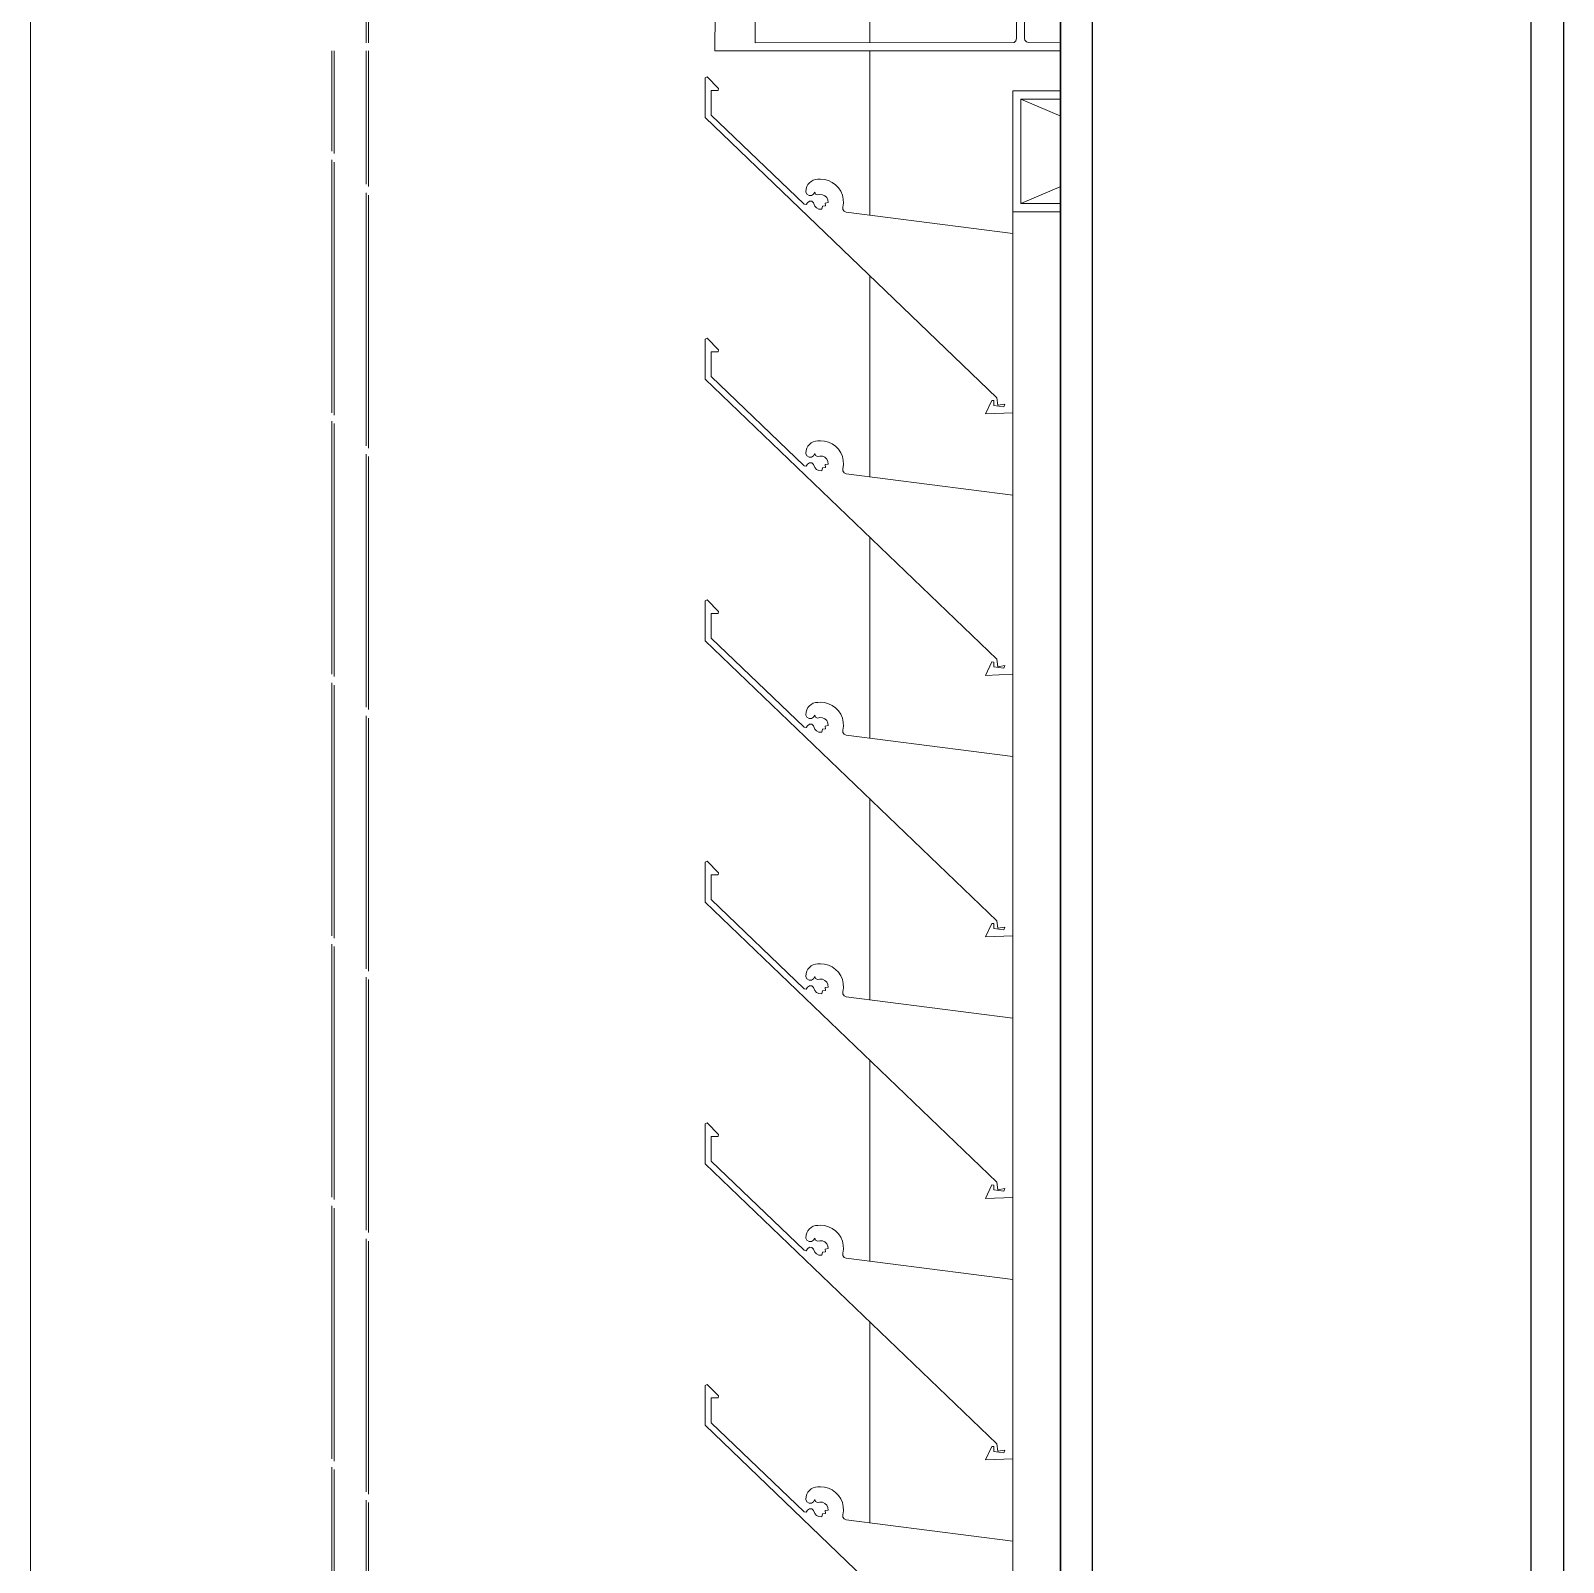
# Model space of a CAD drawing. Header units: millimetres. Extents: x -220592 to 404889, y -217665 to 38245.
# Drawn here: x 27509.5 to 27890.5, y -44044.9 to -43664.2 of the extents above; entities that cross this region are included whole.
import ezdxf

# ---------------------------------------------------------------- set-up
doc = ezdxf.new("R2010")
doc.units = ezdxf.units.MM
doc.set_wipeout_variables(frame=1)
doc.linetypes.add('XKITLINE00', pattern=[0])
for name, color, linetype in [('000 - 0_HIDE_OBJ_FRAMING_DEF_SUB_1', 7, 'Continuous'), ('000 - STRUCTURE_STEEL_FRAMING_SUB_COLOR_1', 7, 'Continuous'), ('000 - STRUCTURE_STEEL_FRAMING_SUB_COLOR_2', 7, 'Continuous'), ('000 - STRUCTURE_STEEL_FRAMING_WIPEOUT_', 7, 'Continuous')]:
    doc.layers.add(name, color=color, linetype=linetype)
doc.layers.add('Part', color=7, linetype='Continuous', lineweight=0)

# ---------------------------------------------------------------- blocks, each defined once
blk = doc.blocks.new('*A13716')
at = {"layer": 'Part', "color": 7, "linetype": 'XKITLINE00', "lineweight": 0}
for p, q in [((-172.663349, 78.176542), (-172.663349, 79.136204)), ((-171.163349, 72.188511), (-171.163349, 79.070764)), ((-172.663349, 77.747415), (-172.663349, 78.156204)), ((-172.663349, 77.097415), (-172.663349, 77.596167)), ((-172.663349, 76.447415), (-172.663349, 76.946167)), ((-172.663349, 75.797415), (-172.663349, 76.296167)), ((-172.663349, 75.147415), (-172.663349, 75.646167)), ((-172.663349, 74.497415), (-172.663349, 74.996167))]:
    blk.add_line(p, q, dxfattribs=at)
blk = doc.blocks.new('*A13717')
at = {"layer": 'Part', "color": 7, "linetype": 'XKITLINE00', "lineweight": 0}
for p, q in [((-173.072824, 74.839018), (-173.073377, 74.739867)), ((-173.068143, 74.841486), (-173.072824, 74.839018)), ((-173.039494, 74.812598), (-173.068143, 74.841486)), ((-173.058341, 74.746233), (-173.057999, 74.80758)), ((-173.057999, 74.80758), (-173.040579, 74.807677)), ((-173.040579, 74.807677), (-173.039494, 74.812598)), ((-173.073377, 74.739867), (-172.348255, 74.043621)), ((-172.827326, 74.524831), (-173.058341, 74.746233)), ((-172.822163, 74.562893), (-172.822659, 74.555123)), ((-172.820428, 74.568389), (-172.822163, 74.562893)), ((-172.817674, 74.573452), (-172.820428, 74.568389)), ((-172.814002, 74.577895), (-172.817674, 74.573452)), ((-172.809549, 74.581553), (-172.814002, 74.577895)), ((-172.804479, 74.584293), (-172.809549, 74.581553)), ((-172.798978, 74.586012), (-172.804479, 74.584293)), ((-172.79325, 74.586648), (-172.798978, 74.586012)), ((-172.786451, 74.586746), (-172.79325, 74.586648)), ((-172.776238, 74.585961), (-172.786451, 74.586746)), ((-172.766337, 74.583338), (-172.776238, 74.585961)), ((-172.757074, 74.578965), (-172.766337, 74.583338)), ((-172.748758, 74.572986), (-172.757074, 74.578965)), ((-172.741662, 74.5656), (-172.748758, 74.572986)), ((-172.736022, 74.55705), (-172.741662, 74.5656)), ((-172.822166, 74.523739), (-172.827326, 74.524831)), ((-172.822659, 74.555123), (-172.820019, 74.549649)), ((-172.818512, 74.528366), (-172.822166, 74.523739)), ((-172.820019, 74.549649), (-172.814875, 74.546412)), ((-172.814048, 74.53222), (-172.818512, 74.528366)), ((-172.814875, 74.546412), (-172.808797, 74.5464)), ((-172.808154, 74.532014), (-172.814048, 74.53222)), ((-172.808797, 74.5464), (-172.803641, 74.549618)), ((-172.803971, 74.527857), (-172.808154, 74.532014)), ((-172.800857, 74.520283), (-172.803971, 74.527857)), ((-172.803641, 74.549618), (-172.800699, 74.55509)), ((-172.800699, 74.55509), (-172.798669, 74.550109)), ((-172.798669, 74.550109), (-172.793858, 74.547702)), ((-172.793858, 74.547702), (-172.78794, 74.548607)), ((-172.78794, 74.548607), (-172.78144, 74.548263)), ((-172.78144, 74.548263), (-172.775472, 74.545665)), ((-172.775472, 74.545665), (-172.77079, 74.541143)), ((-172.767418, 74.528785), (-172.775124, 74.527679)), ((-172.775124, 74.527679), (-172.773955, 74.520619)), ((-172.77079, 74.541143), (-172.767988, 74.535269)), ((-172.767988, 74.535269), (-172.767418, 74.528785)), ((-172.732024, 74.54762), (-172.736022, 74.55705)), ((-172.729801, 74.537621), (-172.732024, 74.54762)), ((-172.730912, 74.517251), (-172.729426, 74.527385)), ((-172.729426, 74.527385), (-172.729801, 74.537621)), ((-172.79619, 74.515497), (-172.800857, 74.520283)), ((-172.790114, 74.512707), (-172.79619, 74.515497)), ((-172.783442, 74.512284), (-172.790114, 74.512707)), ((-172.78112, 74.519675), (-172.783442, 74.512284)), ((-172.773955, 74.520619), (-172.78112, 74.519675)), ((-172.730672, 74.511728), (-172.730912, 74.517251)), ((-172.727536, 74.507177), (-172.730672, 74.511728)), ((-172.722461, 74.504987), (-172.727536, 74.507177)), ((-172.308455, 74.451957), (-172.722461, 74.504987)), ((-172.308462, 74.006287), (-172.308455, 74.451957)), ((-172.360613, 74.037152), (-172.376148, 74.003665)), ((-172.35549, 74.03674), (-172.360613, 74.037152)), ((-172.355361, 74.024549), (-172.35549, 74.03674)), ((-172.348255, 74.043621), (-172.345358, 74.025078)), ((-172.345358, 74.025078), (-172.328342, 74.027982)), ((-172.328342, 74.027982), (-172.330378, 74.021409)), ((-172.376148, 74.003665), (-172.308462, 74.006287)), ((-172.355361, 74.024549), (-172.330378, 74.021409))]:
    blk.add_line(p, q, dxfattribs=at)
blk = doc.blocks.new('*A13718')
at = {"layer": 'Part', "color": 7, "linetype": 'XKITLINE00', "lineweight": 0}
for p, q in [((-172.308652, 77.701982), (-172.308652, 77.756161)), ((-171.658652, 66.475475), (-171.658652, 77.756161)), ((-172.308652, 77.051982), (-172.308652, 77.256279)), ((-172.308652, 76.401982), (-172.308652, 76.606279)), ((-172.308652, 75.751982), (-172.308652, 75.956279)), ((-172.308652, 75.101982), (-172.308652, 75.306279)), ((-172.308652, 74.451982), (-172.308652, 74.656279))]:
    blk.add_line(p, q, dxfattribs=at)
blk = doc.blocks.new('*A13822')
at = {"layer": 'Part', "color": 7, "linetype": 'XKITLINE00', "lineweight": 0}
for p, q in [((-173.072824, 75.489018), (-173.073377, 75.389867)), ((-173.068143, 75.491486), (-173.072824, 75.489018)), ((-173.039494, 75.462598), (-173.068143, 75.491486)), ((-173.058341, 75.396233), (-173.057999, 75.45758)), ((-173.057999, 75.45758), (-173.040579, 75.457677)), ((-173.040579, 75.457677), (-173.039494, 75.462598)), ((-173.073377, 75.389867), (-172.348255, 74.693621)), ((-172.827326, 75.174831), (-173.058341, 75.396233)), ((-172.822163, 75.212893), (-172.822659, 75.205123)), ((-172.820428, 75.218389), (-172.822163, 75.212893)), ((-172.817674, 75.223452), (-172.820428, 75.218389)), ((-172.814002, 75.227895), (-172.817674, 75.223452)), ((-172.809549, 75.231553), (-172.814002, 75.227895)), ((-172.804479, 75.234293), (-172.809549, 75.231553)), ((-172.798978, 75.236012), (-172.804479, 75.234293)), ((-172.79325, 75.236648), (-172.798978, 75.236012)), ((-172.786451, 75.236746), (-172.79325, 75.236648)), ((-172.776238, 75.235961), (-172.786451, 75.236746)), ((-172.766337, 75.233338), (-172.776238, 75.235961)), ((-172.757074, 75.228965), (-172.766337, 75.233338)), ((-172.748758, 75.222986), (-172.757074, 75.228965)), ((-172.741662, 75.2156), (-172.748758, 75.222986)), ((-172.736022, 75.20705), (-172.741662, 75.2156)), ((-172.732024, 75.19762), (-172.736022, 75.20705)), ((-172.822166, 75.173739), (-172.827326, 75.174831)), ((-172.822659, 75.205123), (-172.820019, 75.199649)), ((-172.818512, 75.178366), (-172.822166, 75.173739)), ((-172.820019, 75.199649), (-172.814875, 75.196412)), ((-172.814048, 75.18222), (-172.818512, 75.178366)), ((-172.814875, 75.196412), (-172.808797, 75.1964)), ((-172.808154, 75.182014), (-172.814048, 75.18222)), ((-172.808797, 75.1964), (-172.803641, 75.199618)), ((-172.803971, 75.177857), (-172.808154, 75.182014)), ((-172.800857, 75.170283), (-172.803971, 75.177857)), ((-172.803641, 75.199618), (-172.800699, 75.20509)), ((-172.79619, 75.165497), (-172.800857, 75.170283)), ((-172.800699, 75.20509), (-172.798669, 75.200109)), ((-172.798669, 75.200109), (-172.793858, 75.197702)), ((-172.793858, 75.197702), (-172.78794, 75.198607)), ((-172.78794, 75.198607), (-172.78144, 75.198263)), ((-172.78112, 75.169675), (-172.783442, 75.162284)), ((-172.78144, 75.198263), (-172.775472, 75.195665)), ((-172.773955, 75.170619), (-172.78112, 75.169675)), ((-172.775472, 75.195665), (-172.77079, 75.191143)), ((-172.767418, 75.178785), (-172.775124, 75.177679)), ((-172.775124, 75.177679), (-172.773955, 75.170619)), ((-172.77079, 75.191143), (-172.767988, 75.185269)), ((-172.767988, 75.185269), (-172.767418, 75.178785)), ((-172.729801, 75.187621), (-172.732024, 75.19762)), ((-172.730912, 75.167251), (-172.729426, 75.177385)), ((-172.729426, 75.177385), (-172.729801, 75.187621)), ((-172.790114, 75.162707), (-172.79619, 75.165497)), ((-172.783442, 75.162284), (-172.790114, 75.162707)), ((-172.730672, 75.161728), (-172.730912, 75.167251)), ((-172.727536, 75.157177), (-172.730672, 75.161728)), ((-172.722461, 75.154987), (-172.727536, 75.157177)), ((-172.308455, 75.101957), (-172.722461, 75.154987)), ((-172.308462, 74.656287), (-172.308455, 75.101957)), ((-172.360613, 74.687152), (-172.376148, 74.653665)), ((-172.35549, 74.68674), (-172.360613, 74.687152)), ((-172.355361, 74.674549), (-172.35549, 74.68674)), ((-172.355361, 74.674549), (-172.330378, 74.671409)), ((-172.348255, 74.693621), (-172.345358, 74.675078)), ((-172.345358, 74.675078), (-172.328342, 74.677982)), ((-172.328342, 74.677982), (-172.330378, 74.671409)), ((-172.376148, 74.653665), (-172.308462, 74.656287))]:
    blk.add_line(p, q, dxfattribs=at)
blk = doc.blocks.new('*A13823')
at = {"layer": 'Part', "color": 7, "linetype": 'XKITLINE00', "lineweight": 0}
for p, q in [((-173.072824, 76.139018), (-173.073377, 76.039867)), ((-173.068143, 76.141486), (-173.072824, 76.139018)), ((-173.039494, 76.112598), (-173.068143, 76.141486)), ((-173.058341, 76.046233), (-173.057999, 76.10758)), ((-173.057999, 76.10758), (-173.040579, 76.107677)), ((-173.040579, 76.107677), (-173.039494, 76.112598)), ((-172.827326, 75.824831), (-173.058341, 76.046233)), ((-173.073377, 76.039867), (-172.348255, 75.343621)), ((-172.822163, 75.862893), (-172.822659, 75.855123)), ((-172.822659, 75.855123), (-172.820019, 75.849649)), ((-172.820428, 75.868389), (-172.822163, 75.862893)), ((-172.817674, 75.873452), (-172.820428, 75.868389)), ((-172.814002, 75.877895), (-172.817674, 75.873452)), ((-172.809549, 75.881553), (-172.814002, 75.877895)), ((-172.804479, 75.884293), (-172.809549, 75.881553)), ((-172.798978, 75.886012), (-172.804479, 75.884293)), ((-172.803641, 75.849618), (-172.800699, 75.85509)), ((-172.800699, 75.85509), (-172.798669, 75.850109)), ((-172.79325, 75.886648), (-172.798978, 75.886012)), ((-172.786451, 75.886746), (-172.79325, 75.886648)), ((-172.776238, 75.885961), (-172.786451, 75.886746)), ((-172.766337, 75.883338), (-172.776238, 75.885961)), ((-172.757074, 75.878965), (-172.766337, 75.883338)), ((-172.748758, 75.872986), (-172.757074, 75.878965)), ((-172.741662, 75.8656), (-172.748758, 75.872986)), ((-172.736022, 75.85705), (-172.741662, 75.8656)), ((-172.732024, 75.84762), (-172.736022, 75.85705)), ((-172.822166, 75.823739), (-172.827326, 75.824831)), ((-172.818512, 75.828366), (-172.822166, 75.823739)), ((-172.820019, 75.849649), (-172.814875, 75.846412)), ((-172.814048, 75.83222), (-172.818512, 75.828366)), ((-172.814875, 75.846412), (-172.808797, 75.8464)), ((-172.808154, 75.832014), (-172.814048, 75.83222)), ((-172.808797, 75.8464), (-172.803641, 75.849618)), ((-172.803971, 75.827857), (-172.808154, 75.832014)), ((-172.800857, 75.820283), (-172.803971, 75.827857)), ((-172.79619, 75.815497), (-172.800857, 75.820283)), ((-172.798669, 75.850109), (-172.793858, 75.847702)), ((-172.793858, 75.847702), (-172.78794, 75.848607)), ((-172.78794, 75.848607), (-172.78144, 75.848263)), ((-172.78112, 75.819675), (-172.783442, 75.812284)), ((-172.78144, 75.848263), (-172.775472, 75.845665)), ((-172.773955, 75.820619), (-172.78112, 75.819675)), ((-172.775472, 75.845665), (-172.77079, 75.841143)), ((-172.767418, 75.828785), (-172.775124, 75.827679)), ((-172.775124, 75.827679), (-172.773955, 75.820619)), ((-172.77079, 75.841143), (-172.767988, 75.835269)), ((-172.767988, 75.835269), (-172.767418, 75.828785)), ((-172.729801, 75.837621), (-172.732024, 75.84762)), ((-172.730912, 75.817251), (-172.729426, 75.827385)), ((-172.730672, 75.811728), (-172.730912, 75.817251)), ((-172.729426, 75.827385), (-172.729801, 75.837621)), ((-172.790114, 75.812707), (-172.79619, 75.815497)), ((-172.783442, 75.812284), (-172.790114, 75.812707)), ((-172.727536, 75.807177), (-172.730672, 75.811728)), ((-172.722461, 75.804987), (-172.727536, 75.807177)), ((-172.308455, 75.751957), (-172.722461, 75.804987)), ((-172.308462, 75.306287), (-172.308455, 75.751957)), ((-172.360613, 75.337152), (-172.376148, 75.303665)), ((-172.35549, 75.33674), (-172.360613, 75.337152)), ((-172.355361, 75.324549), (-172.35549, 75.33674)), ((-172.355361, 75.324549), (-172.330378, 75.321409)), ((-172.348255, 75.343621), (-172.345358, 75.325078)), ((-172.345358, 75.325078), (-172.328342, 75.327982)), ((-172.328342, 75.327982), (-172.330378, 75.321409)), ((-172.376148, 75.303665), (-172.308462, 75.306287))]:
    blk.add_line(p, q, dxfattribs=at)
blk = doc.blocks.new('*A13824')
at = {"layer": 'Part', "color": 7, "linetype": 'XKITLINE00', "lineweight": 0}
for p, q in [((-173.072824, 76.789018), (-173.073377, 76.689867)), ((-173.068143, 76.791486), (-173.072824, 76.789018)), ((-173.039494, 76.762598), (-173.068143, 76.791486)), ((-173.058341, 76.696233), (-173.057999, 76.75758)), ((-173.057999, 76.75758), (-173.040579, 76.757677)), ((-173.040579, 76.757677), (-173.039494, 76.762598)), ((-172.827326, 76.474831), (-173.058341, 76.696233)), ((-173.073377, 76.689867), (-172.348255, 75.993621)), ((-172.822163, 76.512893), (-172.822659, 76.505123)), ((-172.822659, 76.505123), (-172.820019, 76.499649)), ((-172.820428, 76.518389), (-172.822163, 76.512893)), ((-172.817674, 76.523452), (-172.820428, 76.518389)), ((-172.814002, 76.527895), (-172.817674, 76.523452)), ((-172.809549, 76.531553), (-172.814002, 76.527895)), ((-172.804479, 76.534293), (-172.809549, 76.531553)), ((-172.798978, 76.536012), (-172.804479, 76.534293)), ((-172.803641, 76.499618), (-172.800699, 76.50509)), ((-172.800699, 76.50509), (-172.798669, 76.500109)), ((-172.79325, 76.536648), (-172.798978, 76.536012)), ((-172.786451, 76.536746), (-172.79325, 76.536648)), ((-172.776238, 76.535961), (-172.786451, 76.536746)), ((-172.766337, 76.533338), (-172.776238, 76.535961)), ((-172.757074, 76.528965), (-172.766337, 76.533338)), ((-172.748758, 76.522986), (-172.757074, 76.528965)), ((-172.741662, 76.5156), (-172.748758, 76.522986)), ((-172.736022, 76.50705), (-172.741662, 76.5156)), ((-172.732024, 76.49762), (-172.736022, 76.50705)), ((-172.822166, 76.473739), (-172.827326, 76.474831)), ((-172.818512, 76.478366), (-172.822166, 76.473739)), ((-172.820019, 76.499649), (-172.814875, 76.496412)), ((-172.814048, 76.48222), (-172.818512, 76.478366)), ((-172.814875, 76.496412), (-172.808797, 76.4964)), ((-172.808154, 76.482014), (-172.814048, 76.48222)), ((-172.808797, 76.4964), (-172.803641, 76.499618)), ((-172.803971, 76.477857), (-172.808154, 76.482014)), ((-172.800857, 76.470283), (-172.803971, 76.477857)), ((-172.79619, 76.465497), (-172.800857, 76.470283)), ((-172.798669, 76.500109), (-172.793858, 76.497702)), ((-172.790114, 76.462707), (-172.79619, 76.465497)), ((-172.793858, 76.497702), (-172.78794, 76.498607)), ((-172.78794, 76.498607), (-172.78144, 76.498263)), ((-172.78112, 76.469675), (-172.783442, 76.462284)), ((-172.78144, 76.498263), (-172.775472, 76.495665)), ((-172.773955, 76.470619), (-172.78112, 76.469675)), ((-172.775472, 76.495665), (-172.77079, 76.491143)), ((-172.767418, 76.478785), (-172.775124, 76.477679)), ((-172.775124, 76.477679), (-172.773955, 76.470619)), ((-172.77079, 76.491143), (-172.767988, 76.485269)), ((-172.767988, 76.485269), (-172.767418, 76.478785)), ((-172.729801, 76.487621), (-172.732024, 76.49762)), ((-172.730912, 76.467251), (-172.729426, 76.477385)), ((-172.730672, 76.461728), (-172.730912, 76.467251)), ((-172.729426, 76.477385), (-172.729801, 76.487621)), ((-172.783442, 76.462284), (-172.790114, 76.462707)), ((-172.727536, 76.457177), (-172.730672, 76.461728)), ((-172.722461, 76.454987), (-172.727536, 76.457177)), ((-172.308455, 76.401957), (-172.722461, 76.454987)), ((-172.308462, 75.956287), (-172.308455, 76.401957)), ((-172.360613, 75.987152), (-172.376148, 75.953665)), ((-172.35549, 75.98674), (-172.360613, 75.987152)), ((-172.355361, 75.974549), (-172.35549, 75.98674)), ((-172.355361, 75.974549), (-172.330378, 75.971409)), ((-172.348255, 75.993621), (-172.345358, 75.975078)), ((-172.345358, 75.975078), (-172.328342, 75.977982)), ((-172.328342, 75.977982), (-172.330378, 75.971409)), ((-172.376148, 75.953665), (-172.308462, 75.956287))]:
    blk.add_line(p, q, dxfattribs=at)
blk = doc.blocks.new('*A13825')
at = {"layer": 'Part', "color": 7, "linetype": 'XKITLINE00', "lineweight": 0}
for p, q in [((-173.072824, 77.439018), (-173.073377, 77.339867)), ((-173.068143, 77.441486), (-173.072824, 77.439018)), ((-173.039494, 77.412598), (-173.068143, 77.441486)), ((-173.058341, 77.346233), (-173.057999, 77.40758)), ((-173.057999, 77.40758), (-173.040579, 77.407677)), ((-173.040579, 77.407677), (-173.039494, 77.412598)), ((-172.827326, 77.124831), (-173.058341, 77.346233)), ((-173.073377, 77.339867), (-172.348255, 76.643621)), ((-172.822163, 77.162893), (-172.822659, 77.155123)), ((-172.822659, 77.155123), (-172.820019, 77.149649)), ((-172.820428, 77.168389), (-172.822163, 77.162893)), ((-172.817674, 77.173452), (-172.820428, 77.168389)), ((-172.820019, 77.149649), (-172.814875, 77.146412)), ((-172.814002, 77.177895), (-172.817674, 77.173452)), ((-172.809549, 77.181553), (-172.814002, 77.177895)), ((-172.804479, 77.184293), (-172.809549, 77.181553)), ((-172.808797, 77.1464), (-172.803641, 77.149618)), ((-172.798978, 77.186012), (-172.804479, 77.184293)), ((-172.803641, 77.149618), (-172.800699, 77.15509)), ((-172.800699, 77.15509), (-172.798669, 77.150109)), ((-172.79325, 77.186648), (-172.798978, 77.186012)), ((-172.798669, 77.150109), (-172.793858, 77.147702)), ((-172.786451, 77.186746), (-172.79325, 77.186648)), ((-172.776238, 77.185961), (-172.786451, 77.186746)), ((-172.766337, 77.183338), (-172.776238, 77.185961)), ((-172.757074, 77.178965), (-172.766337, 77.183338)), ((-172.748758, 77.172986), (-172.757074, 77.178965)), ((-172.741662, 77.1656), (-172.748758, 77.172986)), ((-172.736022, 77.15705), (-172.741662, 77.1656)), ((-172.732024, 77.14762), (-172.736022, 77.15705)), ((-172.822166, 77.123739), (-172.827326, 77.124831)), ((-172.818512, 77.128366), (-172.822166, 77.123739)), ((-172.814048, 77.13222), (-172.818512, 77.128366)), ((-172.814875, 77.146412), (-172.808797, 77.1464)), ((-172.808154, 77.132014), (-172.814048, 77.13222)), ((-172.803971, 77.127857), (-172.808154, 77.132014)), ((-172.800857, 77.120283), (-172.803971, 77.127857)), ((-172.79619, 77.115497), (-172.800857, 77.120283)), ((-172.790114, 77.112707), (-172.79619, 77.115497)), ((-172.793858, 77.147702), (-172.78794, 77.148607)), ((-172.783442, 77.112284), (-172.790114, 77.112707)), ((-172.78794, 77.148607), (-172.78144, 77.148263)), ((-172.78112, 77.119675), (-172.783442, 77.112284)), ((-172.78144, 77.148263), (-172.775472, 77.145665)), ((-172.773955, 77.120619), (-172.78112, 77.119675)), ((-172.775472, 77.145665), (-172.77079, 77.141143)), ((-172.767418, 77.128785), (-172.775124, 77.127679)), ((-172.775124, 77.127679), (-172.773955, 77.120619)), ((-172.77079, 77.141143), (-172.767988, 77.135269)), ((-172.767988, 77.135269), (-172.767418, 77.128785)), ((-172.729801, 77.137621), (-172.732024, 77.14762)), ((-172.730912, 77.117251), (-172.729426, 77.127385)), ((-172.730672, 77.111728), (-172.730912, 77.117251)), ((-172.727536, 77.107177), (-172.730672, 77.111728)), ((-172.729426, 77.127385), (-172.729801, 77.137621)), ((-172.722461, 77.104987), (-172.727536, 77.107177)), ((-172.308455, 77.051957), (-172.722461, 77.104987)), ((-172.308462, 76.606287), (-172.308455, 77.051957)), ((-172.360613, 76.637152), (-172.376148, 76.603665)), ((-172.35549, 76.63674), (-172.360613, 76.637152)), ((-172.355361, 76.624549), (-172.35549, 76.63674)), ((-172.355361, 76.624549), (-172.330378, 76.621409)), ((-172.348255, 76.643621), (-172.345358, 76.625078)), ((-172.345358, 76.625078), (-172.328342, 76.627982)), ((-172.328342, 76.627982), (-172.330378, 76.621409)), ((-172.376148, 76.603665), (-172.308462, 76.606287))]:
    blk.add_line(p, q, dxfattribs=at)
blk = doc.blocks.new('*A13826')
at = {"layer": 'Part', "color": 7, "linetype": 'XKITLINE00', "lineweight": 0}
for p, q in [((-172.308652, 77.756161), (-172.308652, 78.056161)), ((-171.658652, 78.056161), (-172.308652, 78.056161)), ((-172.288652, 77.776161), (-171.678652, 78.036161)), ((-172.288652, 78.036161), (-171.678652, 77.776161)), ((-172.288652, 77.776161), (-172.288652, 78.036161)), ((-172.288652, 78.036161), (-171.678652, 78.036161)), ((-171.678652, 78.036161), (-171.678652, 77.776161)), ((-171.658652, 77.756161), (-171.658652, 78.056161)), ((-171.678652, 77.776161), (-172.288652, 77.776161)), ((-172.308652, 77.756161), (-171.658652, 77.756161))]:
    blk.add_line(p, q, dxfattribs=at)
blk = doc.blocks.new('*A13827')
at = {"layer": 'Part', "color": 7, "linetype": 'XKITLINE00', "lineweight": 0}
for p, q in [((-173.072824, 78.089018), (-173.073377, 77.989867)), ((-173.068143, 78.091486), (-173.072824, 78.089018)), ((-173.039494, 78.062598), (-173.068143, 78.091486)), ((-173.058341, 77.996233), (-173.057999, 78.05758)), ((-173.057999, 78.05758), (-173.040579, 78.057677)), ((-173.040579, 78.057677), (-173.039494, 78.062598)), ((-173.073377, 77.989867), (-172.348255, 77.293621)), ((-172.827326, 77.774831), (-173.058341, 77.996233)), ((-172.798978, 77.836012), (-172.804479, 77.834293)), ((-172.79325, 77.836648), (-172.798978, 77.836012)), ((-172.786451, 77.836746), (-172.79325, 77.836648)), ((-172.776238, 77.835961), (-172.786451, 77.836746)), ((-172.766337, 77.833338), (-172.776238, 77.835961)), ((-172.822163, 77.812893), (-172.822659, 77.805123)), ((-172.822659, 77.805123), (-172.820019, 77.799649)), ((-172.820428, 77.818389), (-172.822163, 77.812893)), ((-172.817674, 77.823452), (-172.820428, 77.818389)), ((-172.820019, 77.799649), (-172.814875, 77.796412)), ((-172.814002, 77.827895), (-172.817674, 77.823452)), ((-172.809549, 77.831553), (-172.814002, 77.827895)), ((-172.804479, 77.834293), (-172.809549, 77.831553)), ((-172.808797, 77.7964), (-172.803641, 77.799618)), ((-172.803641, 77.799618), (-172.800699, 77.80509)), ((-172.800699, 77.80509), (-172.798669, 77.800109)), ((-172.798669, 77.800109), (-172.793858, 77.797702)), ((-172.793858, 77.797702), (-172.78794, 77.798607)), ((-172.78794, 77.798607), (-172.78144, 77.798263)), ((-172.78144, 77.798263), (-172.775472, 77.795665)), ((-172.757074, 77.828965), (-172.766337, 77.833338)), ((-172.748758, 77.822986), (-172.757074, 77.828965)), ((-172.741662, 77.8156), (-172.748758, 77.822986)), ((-172.736022, 77.80705), (-172.741662, 77.8156)), ((-172.732024, 77.79762), (-172.736022, 77.80705)), ((-172.729801, 77.787621), (-172.732024, 77.79762)), ((-172.822166, 77.773739), (-172.827326, 77.774831)), ((-172.818512, 77.778366), (-172.822166, 77.773739)), ((-172.814048, 77.78222), (-172.818512, 77.778366)), ((-172.814875, 77.796412), (-172.808797, 77.7964)), ((-172.808154, 77.782014), (-172.814048, 77.78222)), ((-172.803971, 77.777857), (-172.808154, 77.782014)), ((-172.800857, 77.770283), (-172.803971, 77.777857)), ((-172.79619, 77.765497), (-172.800857, 77.770283)), ((-172.790114, 77.762707), (-172.79619, 77.765497)), ((-172.783442, 77.762284), (-172.790114, 77.762707)), ((-172.78112, 77.769675), (-172.783442, 77.762284)), ((-172.773955, 77.770619), (-172.78112, 77.769675)), ((-172.775472, 77.795665), (-172.77079, 77.791143)), ((-172.767418, 77.778785), (-172.775124, 77.777679)), ((-172.775124, 77.777679), (-172.773955, 77.770619)), ((-172.77079, 77.791143), (-172.767988, 77.785269)), ((-172.767988, 77.785269), (-172.767418, 77.778785)), ((-172.730912, 77.767251), (-172.729426, 77.777385)), ((-172.730672, 77.761728), (-172.730912, 77.767251)), ((-172.727536, 77.757177), (-172.730672, 77.761728)), ((-172.729426, 77.777385), (-172.729801, 77.787621)), ((-172.722461, 77.754987), (-172.727536, 77.757177)), ((-172.308455, 77.701957), (-172.722461, 77.754987)), ((-172.308462, 77.256287), (-172.308455, 77.701957)), ((-172.360613, 77.287152), (-172.376148, 77.253665)), ((-172.35549, 77.28674), (-172.360613, 77.287152)), ((-172.355361, 77.274549), (-172.35549, 77.28674)), ((-172.355361, 77.274549), (-172.330378, 77.271409)), ((-172.348255, 77.293621), (-172.345358, 77.275078)), ((-172.345358, 77.275078), (-172.328342, 77.277982)), ((-172.328342, 77.277982), (-172.330378, 77.271409)), ((-172.376148, 77.253665), (-172.308462, 77.256287))]:
    blk.add_line(p, q, dxfattribs=at)
blk = doc.blocks.new('*A13828')
at = {"layer": 'Part', "color": 7, "linetype": 'XKITLINE00', "lineweight": 0}
for p, q in [((-171.639199, 79.406383), (-171.659199, 79.40638)), ((-171.659199, 79.40638), (-171.659155, 79.15638)), ((-171.639914, 79.142556), (-171.639199, 79.406383)), ((-171.659155, 79.15638), (-173.049155, 79.156137)), ((-173.049155, 79.156137), (-173.049139, 79.066137)), ((-172.9499, 79.062328), (-172.949152, 79.136155)), ((-172.949152, 79.136155), (-172.309152, 79.136266)), ((-172.309152, 79.136266), (-172.303596, 79.134582)), ((-172.303596, 79.134582), (-172.299912, 79.130095)), ((-172.27915, 79.126272), (-172.277465, 79.131828)), ((-172.277465, 79.131828), (-172.272978, 79.135511)), ((-172.272978, 79.135511), (-171.649152, 79.136381)), ((-171.649152, 79.136381), (-171.643596, 79.138068)), ((-171.643596, 79.138068), (-171.639914, 79.142556)), ((-172.299912, 79.130095), (-172.298986, 78.186268)), ((-172.278986, 78.186272), (-172.27915, 79.126272)), ((-173.049139, 79.066137), (-173.047453, 79.060582)), ((-173.047453, 79.060582), (-173.042965, 79.056899)), ((-173.042965, 79.056899), (-172.959138, 79.056153)), ((-172.959138, 79.056153), (-172.953582, 79.057839)), ((-172.953582, 79.057839), (-172.9499, 79.062328)), ((-173.044553, 78.254453), (-173.048236, 78.249964)), ((-173.038998, 78.256139), (-173.044553, 78.254453)), ((-172.955171, 78.255392), (-173.038998, 78.256139)), ((-172.950682, 78.25171), (-172.955171, 78.255392)), ((-173.048236, 78.249964), (-173.04898, 78.156137)), ((-172.948996, 78.246155), (-172.950682, 78.25171)), ((-172.948984, 78.176155), (-172.948996, 78.246155)), ((-172.30067, 78.180712), (-172.305157, 78.177028)), ((-172.298986, 78.186268), (-172.30067, 78.180712)), ((-172.278224, 78.182445), (-172.278986, 78.186272)), ((-172.27454, 78.177958), (-172.278224, 78.182445)), ((-173.04898, 78.156137), (-171.658981, 78.15638)), ((-172.305157, 78.177028), (-172.948984, 78.176155)), ((-172.268984, 78.176273), (-172.27454, 78.177958)), ((-171.645157, 78.175621), (-172.268984, 78.176273)), ((-171.658981, 78.15638), (-171.658937, 77.90638)), ((-171.640669, 78.171939), (-171.645157, 78.175621)), ((-171.638982, 78.166383), (-171.640669, 78.171939)), ((-171.638937, 77.906383), (-171.638982, 78.166383)), ((-171.658937, 77.90638), (-171.638937, 77.906383))]:
    blk.add_line(p, q, dxfattribs=at)
blk = doc.blocks.new('*A13531')
at = {"layer": '000 - 0_HIDE_OBJ_FRAMING_DEF_SUB_1', "color": 7, "linetype": 'XKITLINE00', "lineweight": 0}
blk.add_line((-170.913334, 67.570805), (-170.913334, 99.680387), dxfattribs=at)
blk = doc.blocks.new('*A13719')
at = {"layer": '000 - 0_HIDE_OBJ_FRAMING_DEF_SUB_1', "color": 7, "linetype": 'XKITLINE00', "lineweight": 0}
for p, q in [((-173.713199, 72.288511), (-173.713199, 85.088511)), ((-172.87913, 78.176249), (-172.87913, 79.136167)), ((-172.873025, 78.176258), (-172.873025, 79.136168)), ((-172.964598, 77.906391), (-172.964598, 78.156152)), ((-172.958493, 77.90054), (-172.958493, 78.156153)), ((-172.87913, 77.824479), (-172.87913, 78.156167)), ((-172.873025, 77.818628), (-172.873025, 78.156168)), ((-172.964598, 77.256391), (-172.964598, 77.88542)), ((-172.958493, 77.25054), (-172.958493, 77.879558)), ((-172.87913, 77.174479), (-172.87913, 77.803355)), ((-172.873025, 77.168628), (-172.873025, 77.797493)), ((-172.964598, 76.606391), (-172.964598, 77.23542)), ((-172.958493, 76.60054), (-172.958493, 77.229558)), ((-172.87913, 76.524479), (-172.87913, 77.153355)), ((-172.873025, 76.518628), (-172.873025, 77.147493)), ((-172.964598, 75.956391), (-172.964598, 76.58542)), ((-172.958493, 75.95054), (-172.958493, 76.579558)), ((-172.87913, 75.874479), (-172.87913, 76.503355)), ((-172.873025, 75.868628), (-172.873025, 76.497493)), ((-172.964598, 75.306391), (-172.964598, 75.93542)), ((-172.958493, 75.30054), (-172.958493, 75.929558)), ((-172.87913, 75.224479), (-172.87913, 75.853355)), ((-172.873025, 75.218628), (-172.873025, 75.847493)), ((-172.964598, 74.656391), (-172.964598, 75.28542)), ((-172.958493, 74.65054), (-172.958493, 75.279558)), ((-172.87913, 74.574479), (-172.87913, 75.203355)), ((-172.873025, 74.568628), (-172.873025, 75.197493)), ((-172.964598, 74.006391), (-172.964598, 74.63542)), ((-172.958493, 74.00054), (-172.958493, 74.629558)), ((-172.87913, 73.924479), (-172.87913, 74.553355)), ((-172.873025, 73.918628), (-172.873025, 74.547493))]:
    blk.add_line(p, q, dxfattribs=at)
blk = doc.blocks.new('W-1-PP18-ST_20260402-011103_LOWER_PL')
at = {"layer": '000 - 0_HIDE_OBJ_FRAMING_DEF_SUB_1', "color": 7, "lineweight": 0, "xscale": 100, "yscale": 100, "zscale": 100}
for name in ['*A13531', '*A13719']:
    blk.add_blockref(name, (17759.3349, -35779.0805), dxfattribs=at)
blk = doc.blocks.new('*U17510')
at = {"color": 7}
blk.add_wipeout([(0, 0), (0, 125), (3075, 125), (3075, 0)], dxfattribs=at).dxf.layer = '000 - STRUCTURE_STEEL_FRAMING_WIPEOUT_'
at = {"layer": '000 - STRUCTURE_STEEL_FRAMING_SUB_COLOR_1', "color": 7}
for points in [[(0, 125), (0, 117), (3075, 117), (3075, 125)], [(0, 0), (0, 8), (3075, 8), (3075, 0)]]:
    blk.add_lwpolyline(points, close=True, dxfattribs=at)
at = {"layer": '000 - STRUCTURE_STEEL_FRAMING_SUB_COLOR_2', "color": 7}
blk.add_lwpolyline([(0, 0), (0, 125), (3075, 125), (3075, 0)], close=True, dxfattribs=at)
blk = doc.blocks.new('W-1-PP18-ST_20260402-014810LOPL_MAIN_ST')
at = {"color": 7, "rotation": 90}
blk.add_blockref('*U17510', (769, -28922), dxfattribs=at)

msp = doc.modelspace()

# ---------------------------------------------------------------- block references
at = {"color": 7, "lineweight": 0, "xscale": 100, "yscale": 100, "zscale": 100}
for name in ['*A13716', '*A13828', '*A13827', '*A13826', '*A13718', '*A13825', '*A13824', '*A13823', '*A13822', '*A13717']:
    msp.add_blockref(name, (44984.4833, -51484.8507), dxfattribs=at)

# ---------------------------------------------------------------- next in the draw order: block references
at = {"layer": 'Defpoints', "color": 7}
msp.add_blockref('W-1-PP18-ST_20260402-011103_LOWER_PL', (27121.4984, -15705.7702), dxfattribs=at)

# ---------------------------------------------------------------- next in the draw order: block references
msp.add_blockref('W-1-PP18-ST_20260402-014810LOPL_MAIN_ST', (27121.4984, -15705.7702), dxfattribs=at)

doc.saveas('drawing.dxf')
